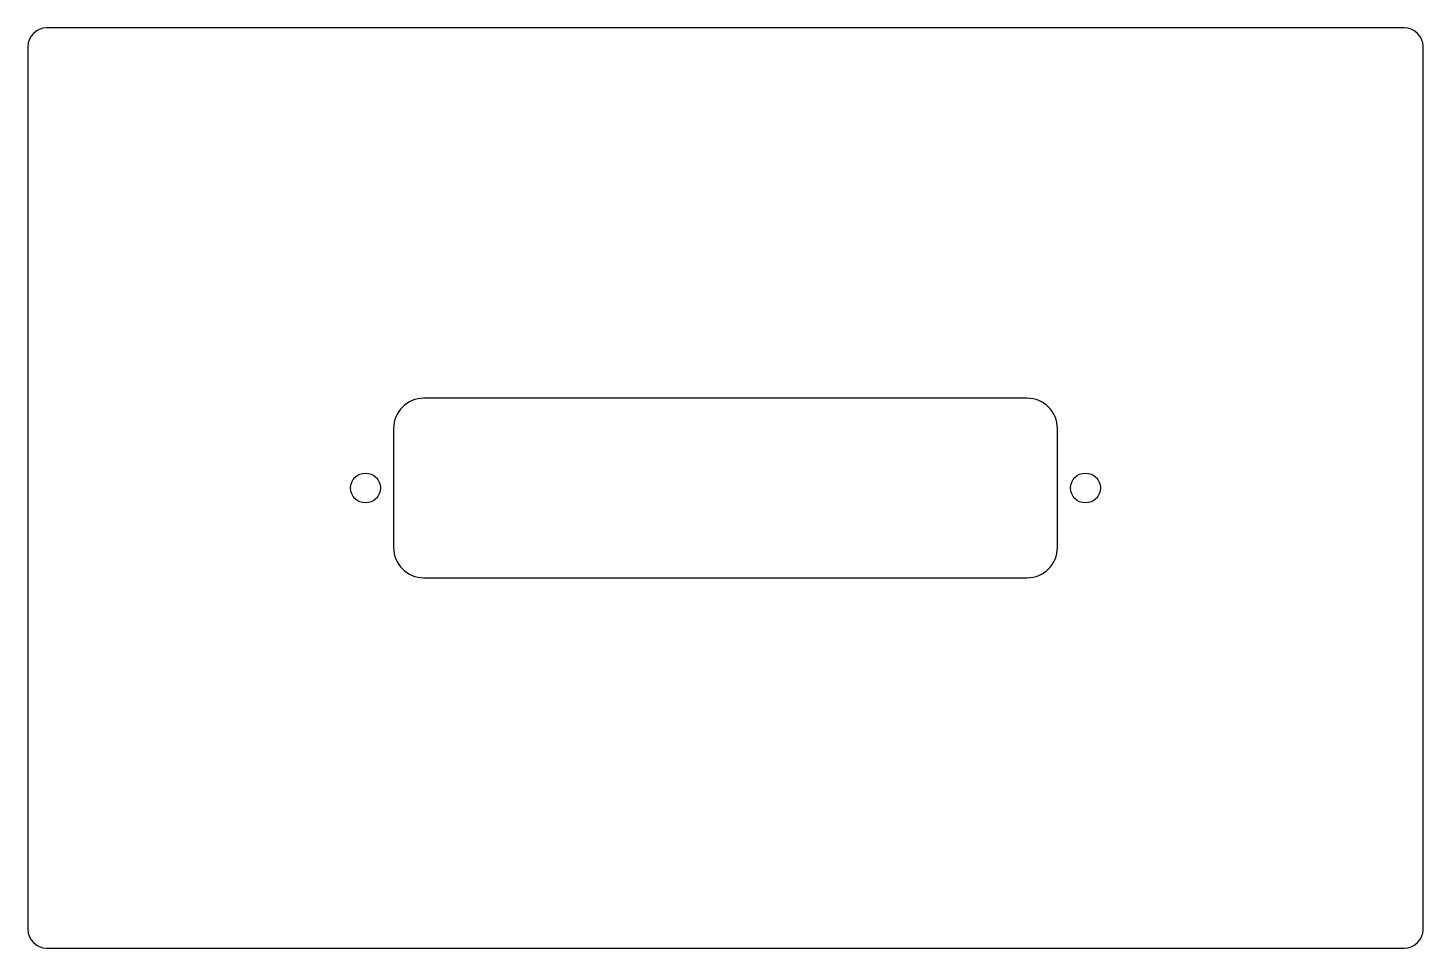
# Model space of a CAD drawing. Header units: millimetres. Extents: x -75 to 75, y -49 to 49.
import ezdxf

# ---------------------------------------------------------------- set-up
doc = ezdxf.new("R2010")
doc.units = ezdxf.units.MM

msp = doc.modelspace()

# ---------------------------------------------------------------- linework, layer by layer
at = {"color": 7, "linetype": 'Continuous', "lineweight": 25}
for p, q in [((72.61, 49.21), (-72.61, 49.21)), ((-74.61, 47.21), (-74.61, -47.21)), ((74.61, -47.21), (74.61, 47.21)), ((32.25, 9.6), (-32.25, 9.6)), ((-35.5, 6.35), (-35.5, -6.35)), ((35.5, -6.35), (35.5, 6.35)), ((-32.25, -9.6), (32.25, -9.6)), ((-72.61, -49.21), (72.61, -49.21))]:
    msp.add_line(p, q, dxfattribs=at)
for centre in [(-38.5, 0), (38.5, 0)]:
    msp.add_circle(centre, 1.6, dxfattribs=at)
for centre, radius, start, end in [((-72.61, 47.21), 2, 90, 180), ((72.61, 47.21), 2, 0, 90), ((-32.25, 6.35), 3.25, 90, 180), ((32.25, 6.35), 3.25, 0, 90), ((-32.25, -6.35), 3.25, 180, 270), ((32.25, -6.35), 3.25, 270, 0), ((-72.61, -47.21), 2, 180, 270), ((72.61, -47.21), 2, 270, 360)]:
    msp.add_arc(centre, radius, start, end, dxfattribs=at)

doc.saveas('drawing.dxf')
